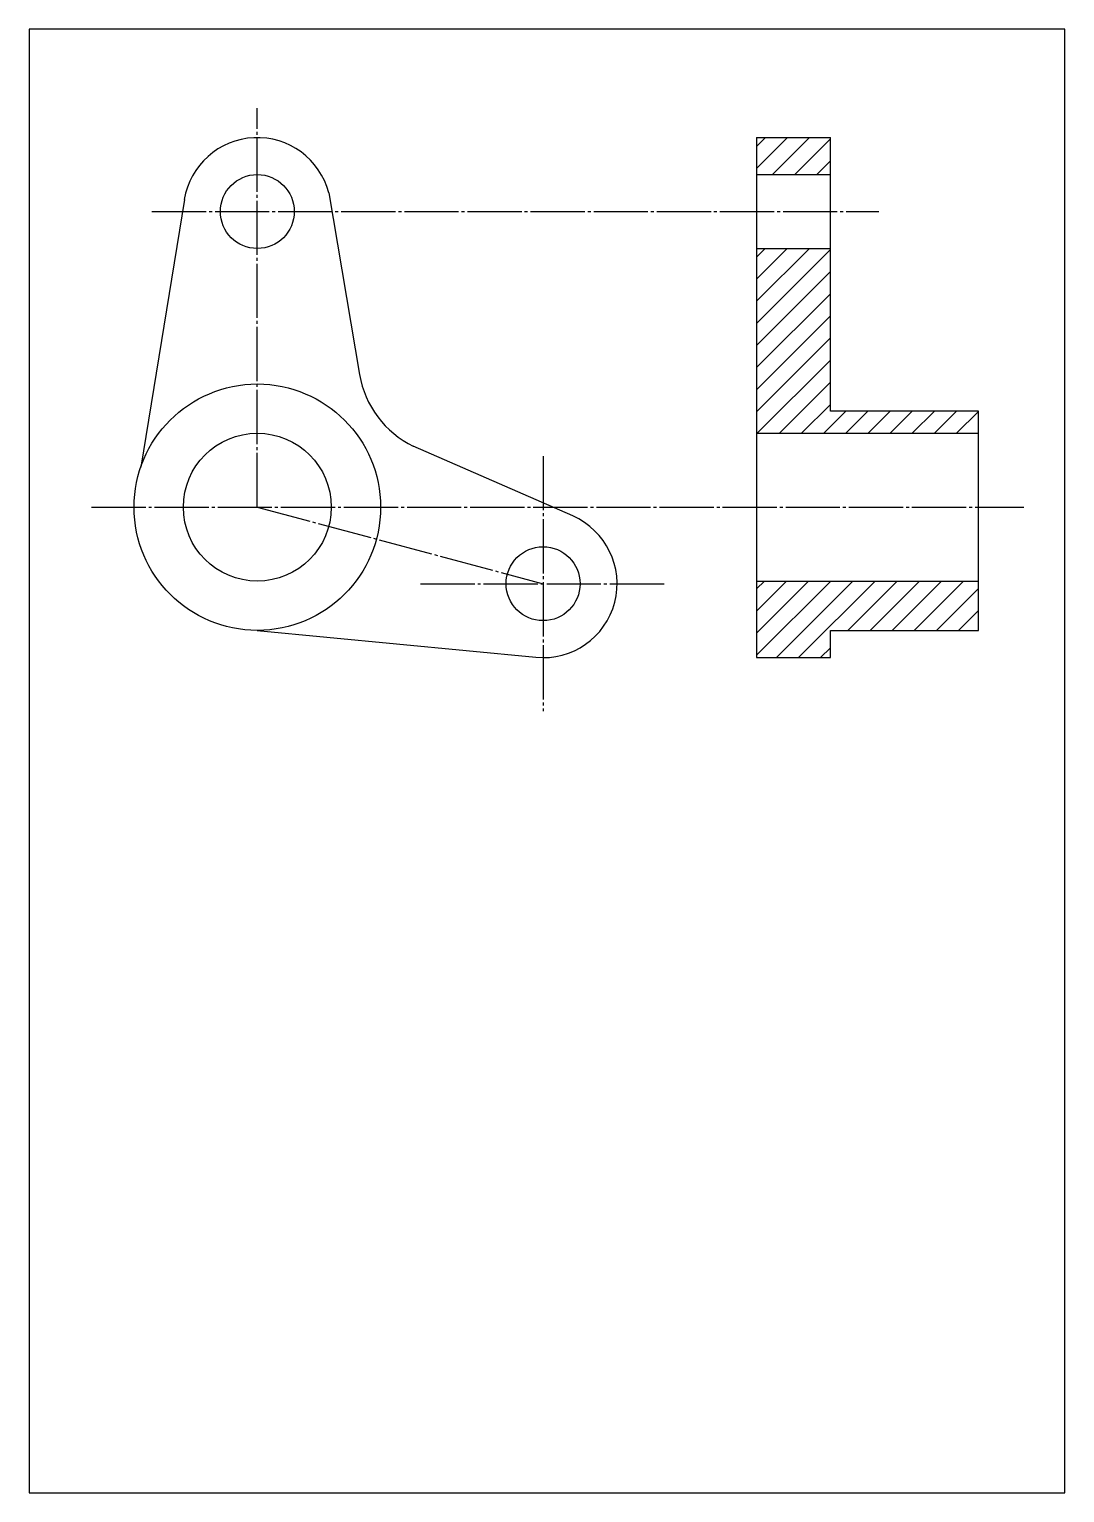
# Model space of a CAD drawing. Header units: millimetres. Extents: x 0 to 210, y 0 to 297.
import ezdxf

# ---------------------------------------------------------------- set-up
doc = ezdxf.new("R2010")
doc.units = ezdxf.units.MM
doc.linetypes.add('JIS_08_11', pattern=[12.8, 11, -0.6, 0.6, -0.6])
doc.layers.add('eksen', color=10, linetype='JIS_08_11')

msp = doc.modelspace()

# ---------------------------------------------------------------- hatches: boundary and pattern name
h = msp.add_hatch()
h.set_pattern_fill('ANSI31', color=256)
h.paths.add_polyline_path([(162.51, 252.51), (147.51, 252.51), (147.51, 215.01), (192.51, 215.01), (192.51, 219.48), (177.51, 219.48), (162.51, 219.48)])
h.paths.add_polyline_path([(162.51, 275.01), (147.51, 275.01), (147.51, 267.51), (162.51, 267.51)])
h.paths.add_polyline_path([(192.51, 185.01), (147.51, 185.01), (147.51, 169.48), (162.51, 169.48), (162.51, 175.01), (192.51, 175.01)])

# ---------------------------------------------------------------- linework, layer by layer
for p, q in [((147.51, 275.01), (147.51, 169.48)), ((147.51, 275.01), (162.51, 275.01)), ((162.51, 219.48), (162.51, 275.01)), ((147.51, 267.51), (162.51, 267.51)), ((31.45, 262.42), (22.6, 208.12)), ((60.76, 263.82), (66.97, 226.92)), ((147.51, 252.51), (162.51, 252.51)), ((177.51, 219.48), (162.51, 219.48)), ((192.51, 219.48), (177.51, 219.48)), ((192.51, 175.01), (192.51, 219.48)), ((147.51, 215.01), (192.51, 215.01)), ((110.22, 198.23), (77.89, 212.36)), ((147.51, 185.01), (192.51, 185.01)), ((46.25, 175.01), (102.76, 169.55)), ((162.51, 175.01), (192.51, 175.01)), ((162.51, 169.48), (162.51, 175.01)), ((147.51, 169.48), (162.51, 169.48))]:
    msp.add_line(p, q)
msp.add_lwpolyline([(0, 0), (210, 0), (210, 297), (0, 297)], close=True)
for centre, radius in [((46.25, 260.01), 7.5), ((46.25, 200.01), 25), ((46.25, 200.01), 15), ((104.21, 184.48), 7.5)]:
    msp.add_circle(centre, radius)
for centre, radius, start, end in [((46.25, 260.01), 15, 14.6992, 170.7501), ((86.68, 230.33), 20, 189.8064, 243.9238), ((104.21, 184.48), 15, 264.4819, 66.3815)]:
    msp.add_arc(centre, radius, start, end)
at = {"layer": 'eksen'}
for p, q in [((46.25, 200.01), (46.25, 280.97)), ((24.87, 260.01), (172.29, 260.01)), ((104.21, 210.38), (104.21, 158.58)), ((12.62, 200.01), (201.7, 200.01)), ((46.25, 200.01), (104.21, 184.48)), ((79.34, 184.48), (129.07, 184.48))]:
    msp.add_line(p, q, dxfattribs=at)

doc.saveas('drawing.dxf')
